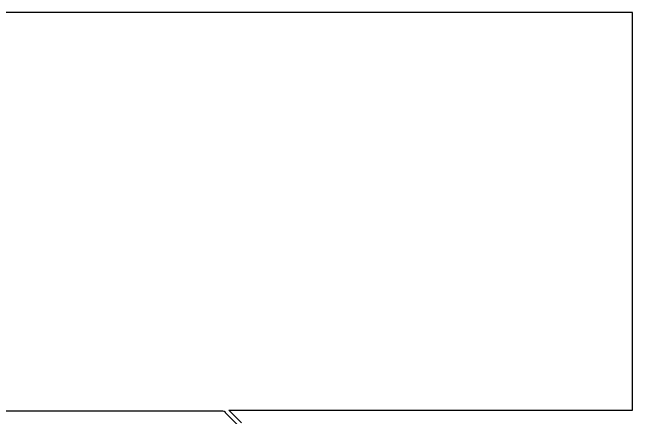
# Model space of a CAD drawing. Extents: x 0 to 3.78, y -0.8 to 2.03.
# Drawn here: x 2.316 to 3.775, y 1.078 to 2.031 of the extents above; entities that cross this region are included whole.
import ezdxf

# ---------------------------------------------------------------- set-up
doc = ezdxf.new("R2010")
doc.units = 0
doc.header["$MEASUREMENT"] = 0
doc.layers.add('BLACK', color=7, linetype='CONTINUOUS')

msp = doc.modelspace()

# ---------------------------------------------------------------- linework, layer by layer
at = {"layer": 'BLACK', "linetype": 'CONTINUOUS'}
for p, q in [((3.7749, 2.0315), (-0.0001, 2.0315)), ((3.7749, 1.0962), (3.7749, 2.0315)), ((1.0006, 1.0945), (2.811, 1.0945)), ((2.811, 1.0945), (2.8139, 1.0937)), ((2.8249, 1.0962), (2.8549, 1.0662)), ((2.8249, 1.0962), (3.7749, 1.0962)), ((2.8139, 1.0937), (2.8161, 1.0916)), ((2.8161, 1.0916), (2.8164, 1.0909)), ((2.8164, 1.0909), (2.8165, 1.0906)), ((2.8165, 1.0906), (2.8462, 1.0609))]:
    msp.add_line(p, q, dxfattribs=at)

doc.saveas('drawing.dxf')
